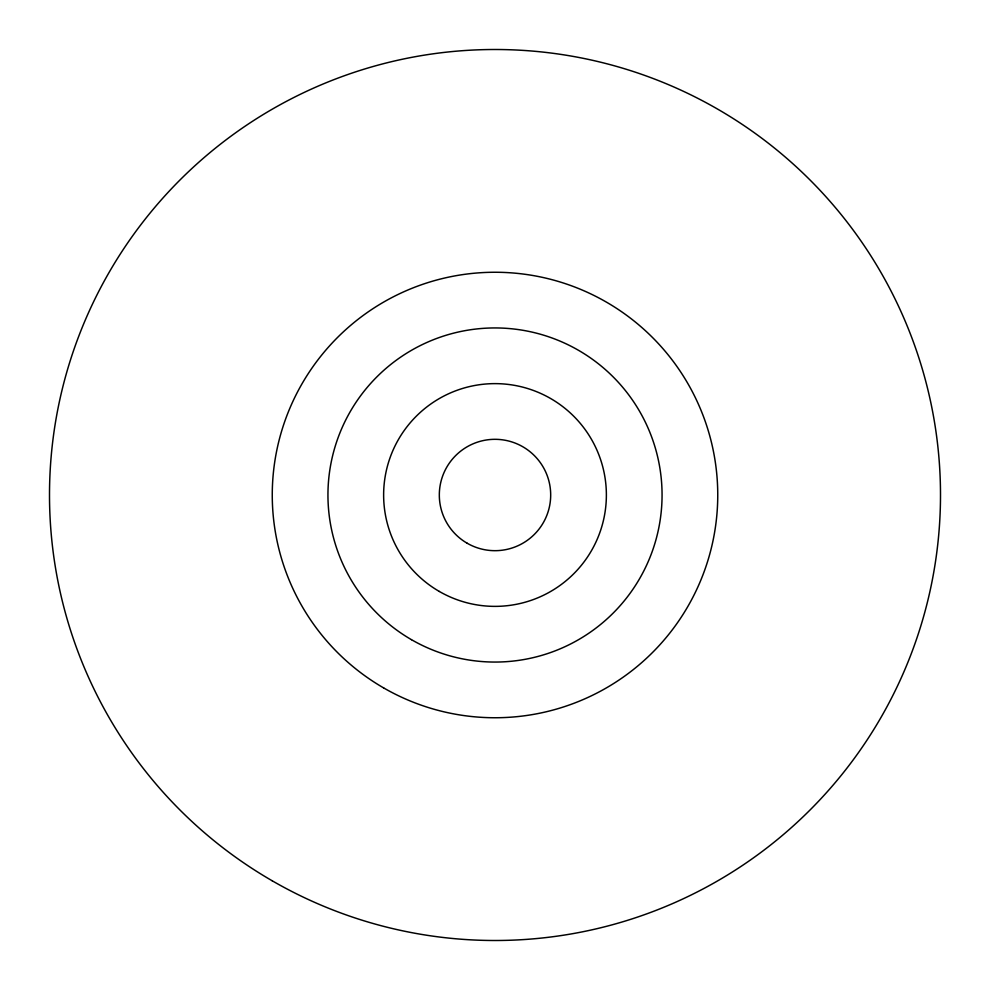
<?xml version="1.0" encoding="UTF-8"?>
<svg xmlns="http://www.w3.org/2000/svg" width="990" height="990" viewBox="0 0 990 990"><rect width="100%" height="100%" fill="white"/><g stroke="black" fill="none" stroke-linecap="round" stroke-linejoin="round"><path stroke-width="1.49" d="M467.156 543.225A55.688 55.688 0 0 0 550.688 495A55.688 55.688 0 0 0 467.156 446.775A55.688 55.688 0 0 0 467.156 543.225M411.469 639.676A167.062 167.062 0 0 0 662.062 495A167.062 167.062 0 0 0 411.469 350.324A167.062 167.062 0 0 0 411.469 639.676M439.312 591.451A111.375 111.375 0 0 0 606.375 495A111.375 111.375 0 0 0 439.312 398.549A111.375 111.375 0 0 0 439.312 591.451M383.625 687.902A222.75 222.75 0 0 0 717.75 495A222.75 222.75 0 0 0 383.625 302.099A222.75 222.75 0 0 0 383.625 687.902M272.25 880.815A445.5 445.5 0 0 0 940.5 495A445.5 445.5 0 0 0 272.25 109.185A445.5 445.5 0 0 0 272.25 880.815"/></g></svg>
